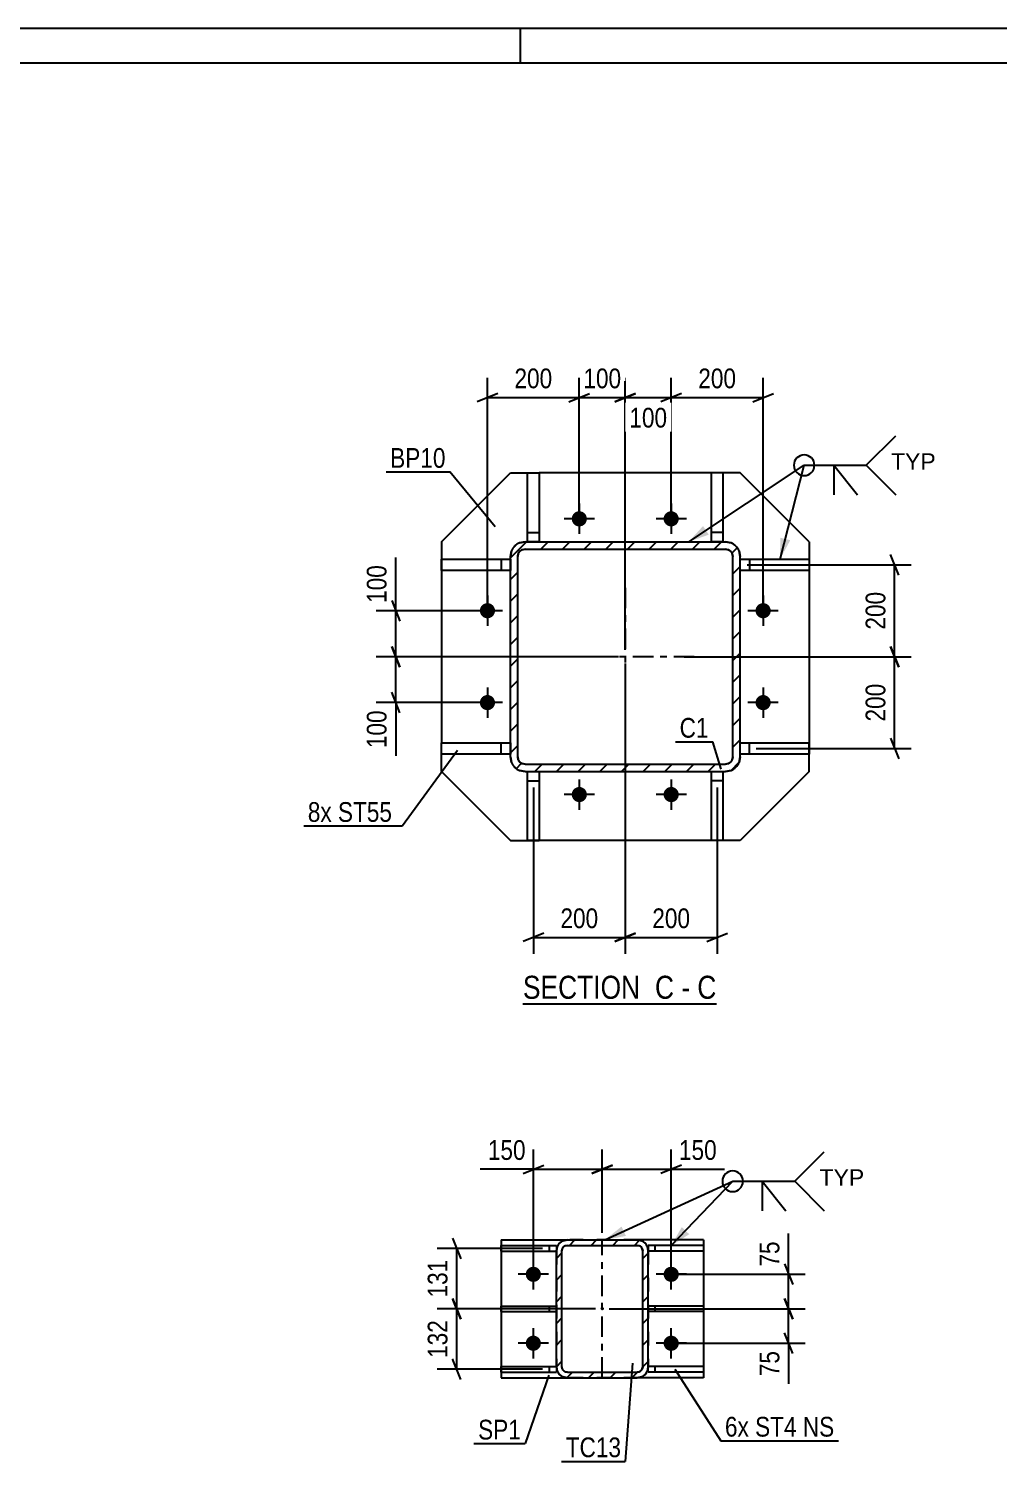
# Model space of a CAD drawing. Header units: millimetres. Extents: x 0 to 1189, y 0 to 841.
# Drawn here: x 907.6 to 1048.3, y 633.2 to 841 of the extents above; entities that cross this region are included whole.
import ezdxf

# ---------------------------------------------------------------- set-up
doc = ezdxf.new("R2010")
doc.units = ezdxf.units.MM
doc.linetypes.add('DXK_LINE_DOT2', pattern=[3.9198, 1.9599, -1.9599])
doc.linetypes.add('DXK_LINE_DOT3', pattern=[5.9187, 2.979, -0.9799, 0.9799, -0.9799])
doc.styles.add('Arial', font='ARIAL.TTF', dxfattribs={"height": 0.2})
doc.styles.add('Arial Narrow', font='ARIALN.TTF', dxfattribs={"height": 0.2})

# ---------------------------------------------------------------- blocks, each defined once
blk = doc.blocks.new('Unknown-682122038-1161')
at = {"color": 5, "linetype": 'Continuous'}
for p, q in [((1189, 841), (0, 841)), ((979, 836), (979, 841)), ((1184, 836), (5, 836))]:
    blk.add_line(p, q, dxfattribs=at)
blk = doc.blocks.new('Unknown-682122038-14 - 23072')
at = {"color": 6, "linetype": 'Continuous'}
blk.add_line((979.34, 699.51), (1007.41, 699.51), dxfattribs=at)
at = {"color": 0, "linetype": 'Continuous'}
for points in [[(997.45, 700.26), (997.45, 703.76), (979.34, 703.76), (979.34, 700.26)], [(1001.27, 700.26), (1001.27, 703.76), (998.5, 703.76), (998.5, 700.26)], [(1003.59, 700.26), (1003.59, 703.76), (1002.32, 703.76), (1002.32, 700.26)], [(1007.41, 700.26), (1007.41, 703.76), (1004.64, 703.76), (1004.64, 700.26)]]:
    blk.add_wipeout(points, dxfattribs=at)
at = {"color": 7, "linetype": 'Continuous', "style": 'Arial Narrow'}
for s, p in [('SECTION ', (979.34, 700.26)), ('C', (998.5, 700.26)), ('C', (1004.64, 700.26)), ('-', (1002.32, 700.26))]:
    blk.add_text(s, height=3.34, dxfattribs=at).set_placement(p)
blk = doc.blocks.new('Part-682122038-23092 - 23072')
at = {"color": 2, "linetype": 'Continuous'}
for p, q in [((1006.69, 723.23), (1006.69, 733.23)), ((1008.35, 731.89), (1006.69, 731.89)), ((1008.35, 733.23), (1008.35, 723.23)), ((1008.35, 723.23), (1006.69, 723.23))]:
    blk.add_line(p, q, dxfattribs=at)
at = {"color": 7, "linetype": 'DXK_LINE_DOT2'}
blk.add_line((1006.69, 733.23), (1008.35, 733.23), dxfattribs=at)
blk = doc.blocks.new('Part-682122038-23093 - 23072')
at = {"color": 2, "linetype": 'Continuous'}
for p, q in [((980.02, 723.23), (980.02, 733.23)), ((980.02, 731.89), (981.69, 731.89)), ((981.69, 733.23), (981.69, 723.23)), ((981.69, 723.23), (980.02, 723.23))]:
    blk.add_line(p, q, dxfattribs=at)
at = {"color": 7, "linetype": 'DXK_LINE_DOT2'}
blk.add_line((980.02, 733.23), (981.69, 733.23), dxfattribs=at)
blk = doc.blocks.new('Part-682122038-23094 - 23072')
at = {"color": 2, "linetype": 'Continuous'}
for p, q in [((1006.69, 766.56), (1006.69, 776.56)), ((1008.35, 776.56), (1006.69, 776.56)), ((1008.35, 776.56), (1008.35, 766.56)), ((1008.35, 767.89), (1006.69, 767.89))]:
    blk.add_line(p, q, dxfattribs=at)
at = {"color": 7, "linetype": 'DXK_LINE_DOT2'}
blk.add_line((1008.35, 766.56), (1006.69, 766.56), dxfattribs=at)
blk = doc.blocks.new('Part-682122038-23095 - 23072')
at = {"color": 2, "linetype": 'Continuous'}
for p, q in [((980.02, 766.56), (980.02, 776.56)), ((980.02, 776.56), (981.69, 776.56)), ((981.69, 776.56), (981.69, 766.56)), ((980.02, 767.89), (981.69, 767.89))]:
    blk.add_line(p, q, dxfattribs=at)
at = {"color": 7, "linetype": 'DXK_LINE_DOT2'}
blk.add_line((981.69, 766.56), (980.02, 766.56), dxfattribs=at)
blk = doc.blocks.new('Part-682122038-23096 - 23072')
at = {"color": 2, "linetype": 'Continuous'}
for p, q in [((967.52, 762.39), (967.52, 764.06)), ((967.52, 764.06), (977.52, 764.06)), ((976.19, 764.06), (976.19, 762.39)), ((977.52, 762.39), (967.52, 762.39))]:
    blk.add_line(p, q, dxfattribs=at)
at = {"color": 7, "linetype": 'DXK_LINE_DOT2'}
blk.add_line((977.52, 764.06), (977.52, 762.39), dxfattribs=at)
blk = doc.blocks.new('Part-682122038-23097 - 23072')
at = {"color": 2, "linetype": 'Continuous'}
for p, q in [((967.52, 735.73), (967.52, 737.39)), ((967.52, 737.39), (977.52, 737.39)), ((976.19, 735.73), (976.19, 737.39)), ((977.52, 735.73), (967.52, 735.73))]:
    blk.add_line(p, q, dxfattribs=at)
at = {"color": 7, "linetype": 'DXK_LINE_DOT2'}
blk.add_line((977.52, 737.39), (977.52, 735.73), dxfattribs=at)
blk = doc.blocks.new('Part-682122038-23098 - 23072')
at = {"color": 2, "linetype": 'Continuous'}
for p, q in [((1010.85, 764.06), (1020.85, 764.06)), ((1012.19, 764.06), (1012.19, 762.39)), ((1020.85, 764.06), (1020.85, 762.39)), ((1020.85, 762.39), (1010.85, 762.39))]:
    blk.add_line(p, q, dxfattribs=at)
at = {"color": 7, "linetype": 'DXK_LINE_DOT2'}
blk.add_line((1010.85, 762.39), (1010.85, 764.06), dxfattribs=at)
blk = doc.blocks.new('Part-682122038-23099 - 23072')
at = {"color": 2, "linetype": 'Continuous'}
for p, q in [((1010.85, 737.39), (1020.85, 737.39)), ((1012.19, 735.73), (1012.19, 737.39)), ((1020.85, 737.39), (1020.85, 735.73)), ((1020.85, 735.73), (1010.85, 735.73))]:
    blk.add_line(p, q, dxfattribs=at)
at = {"color": 7, "linetype": 'DXK_LINE_DOT2'}
blk.add_line((1010.85, 735.73), (1010.85, 737.39), dxfattribs=at)
blk = doc.blocks.new('Part-682122038-23132 - 23072')
at = {"color": 2, "linetype": 'Continuous'}
for p, q in [((967.52, 766.56), (977.52, 776.56)), ((977.52, 776.56), (980.02, 776.56)), ((1006.69, 776.56), (981.69, 776.56)), ((1010.85, 776.56), (1008.35, 776.56)), ((1020.85, 766.56), (1010.85, 776.56)), ((967.52, 766.56), (967.52, 764.06)), ((1020.85, 766.56), (1020.85, 764.06)), ((967.52, 762.39), (967.52, 737.39)), ((1020.85, 762.39), (1020.85, 737.39)), ((967.52, 733.23), (967.52, 735.73)), ((1020.85, 733.23), (1020.85, 735.73)), ((967.52, 733.23), (977.52, 723.23)), ((1020.85, 733.23), (1010.85, 723.23)), ((977.52, 723.23), (980.02, 723.23)), ((1006.69, 723.23), (981.69, 723.23)), ((1010.85, 723.23), (1008.35, 723.23))]:
    blk.add_line(p, q, dxfattribs=at)
at = {"color": 7, "linetype": 'DXK_LINE_DOT2'}
for p, q in [((980.02, 776.56), (981.69, 776.56)), ((1008.35, 776.56), (1006.69, 776.56)), ((967.52, 764.06), (967.52, 762.39)), ((1020.85, 764.06), (1020.85, 762.39)), ((967.52, 735.73), (967.52, 737.39)), ((1020.85, 735.73), (1020.85, 737.39)), ((980.02, 723.23), (981.69, 723.23)), ((1008.35, 723.23), (1006.69, 723.23))]:
    blk.add_line(p, q, dxfattribs=at)
blk = doc.blocks.new('Part-682122038-23134 - 23072')
at = {"linetype": 'Continuous'}
h = blk.add_hatch(dxfattribs=at)
h.set_pattern_fill('', scale=0.7, style=0, pattern_type=0)
h.set_pattern_definition([(45, (1009.5362, 733.3906), (-1.57154, 1.57154), [])])
h.paths.add_polyline_path([(1008.72, 733.23), (1009.54, 733.39), (1010.23, 733.85), (1010.69, 734.55), (1010.85, 735.36), (1010.85, 764.43), (1010.69, 765.24), (1010.23, 765.94), (1009.54, 766.4), (1008.72, 766.56), (979.65, 766.56), (978.84, 766.4), (978.14, 765.94), (977.68, 765.24), (977.52, 764.43), (977.52, 735.36), (977.68, 734.55), (978.14, 733.85), (978.84, 733.39), (979.65, 733.23)])
h.paths.add_polyline_path([(979.24, 734.38), (978.9, 734.61), (978.67, 734.95), (978.59, 735.36), (978.59, 764.43), (978.67, 764.84), (978.9, 765.18), (979.24, 765.41), (979.65, 765.49), (1008.72, 765.49), (1009.13, 765.41), (1009.47, 765.18), (1009.71, 764.84), (1009.79, 764.43), (1009.79, 735.36), (1009.71, 734.95), (1009.47, 734.61), (1009.13, 734.38), (1008.72, 734.29), (979.65, 734.29)])
at = {"color": 7, "linetype": 'DXK_LINE_DOT2'}
for p, q in [((977.52, 764.43), (977.68, 765.24)), ((978.84, 766.4), (979.65, 766.56)), ((979.65, 765.49), (979.24, 765.41)), ((979.65, 766.56), (1008.72, 766.56)), ((979.65, 765.49), (1008.72, 765.49)), ((1008.72, 766.56), (1009.54, 766.4)), ((1009.13, 765.41), (1008.72, 765.49)), ((1010.69, 765.24), (1010.85, 764.43)), ((977.52, 735.36), (977.52, 764.43)), ((978.67, 764.84), (978.59, 764.43)), ((978.59, 735.36), (978.59, 764.43)), ((1009.79, 764.43), (1009.71, 764.84)), ((1009.79, 735.36), (1009.79, 764.43)), ((1010.85, 735.36), (1010.85, 764.43)), ((977.68, 734.55), (977.52, 735.36)), ((978.59, 735.36), (978.67, 734.95)), ((979.24, 734.38), (979.65, 734.29)), ((979.65, 734.29), (1008.72, 734.29)), ((1008.72, 734.29), (1009.13, 734.38)), ((1009.71, 734.95), (1009.79, 735.36)), ((1010.85, 735.36), (1010.69, 734.55)), ((979.65, 733.23), (978.84, 733.39)), ((979.65, 733.23), (1008.72, 733.23)), ((1009.54, 733.39), (1008.72, 733.23))]:
    blk.add_line(p, q, dxfattribs=at)
at = {"color": 2, "linetype": 'Continuous'}
for p, q in [((977.68, 765.24), (977.52, 764.43)), ((979.65, 766.56), (978.84, 766.4)), ((979.24, 765.41), (979.65, 765.49)), ((979.65, 766.56), (1008.72, 766.56)), ((979.65, 765.49), (1008.72, 765.49)), ((1009.54, 766.4), (1008.72, 766.56)), ((1008.72, 765.49), (1009.13, 765.41)), ((1010.85, 764.43), (1010.69, 765.24)), ((977.52, 735.36), (977.52, 764.43)), ((978.59, 764.43), (978.67, 764.84)), ((978.59, 735.36), (978.59, 764.43)), ((1009.71, 764.84), (1009.79, 764.43)), ((1009.79, 735.36), (1009.79, 764.43)), ((1010.85, 735.36), (1010.85, 764.43)), ((977.52, 735.36), (977.68, 734.55)), ((978.67, 734.95), (978.59, 735.36)), ((979.65, 734.29), (979.24, 734.38)), ((979.65, 734.29), (1008.72, 734.29)), ((1009.13, 734.38), (1008.72, 734.29)), ((1009.79, 735.36), (1009.71, 734.95)), ((1010.69, 734.55), (1010.85, 735.36)), ((978.84, 733.39), (979.65, 733.23)), ((979.65, 733.23), (1008.72, 733.23)), ((1008.72, 733.23), (1009.54, 733.39))]:
    blk.add_line(p, q, dxfattribs=at)
at = {"color": 7, "linetype": 'DXK_LINE_DOT3'}
for p, q in [((994.19, 759.89), (994.19, 739.89)), ((1004.19, 749.89), (984.19, 749.89))]:
    blk.add_line(p, q, dxfattribs=at)
at = {"color": 7, "linetype": 'DXK_LINE_DOT2'}
for centre, radius, start, end in [((979.65, 764.43), 2.13, 112.5, 157.5), ((979.65, 764.43), 1.07, 112.5, 157.5), ((1008.72, 764.43), 1.07, 22.5, 67.5), ((1008.72, 764.43), 2.13, 22.5, 67.5), ((979.65, 735.36), 2.13, 202.5, 247.5), ((979.65, 735.36), 1.07, 202.5, 247.5), ((1008.72, 735.36), 1.07, 292.5, 337.5), ((1008.72, 735.36), 2.13, 292.5, 337.5)]:
    blk.add_arc(centre, radius, start, end, dxfattribs=at)
at = {"color": 2, "linetype": 'Continuous'}
for centre, radius, start, end in [((979.65, 764.43), 2.13, 112.5, 157.5), ((979.65, 764.43), 1.07, 112.5, 157.5), ((1008.72, 764.43), 1.07, 22.5, 67.5), ((1008.72, 764.43), 2.13, 22.5, 67.5), ((979.65, 735.36), 2.13, 202.5, 247.5), ((979.65, 735.36), 1.07, 202.5, 247.5), ((1008.72, 735.36), 1.07, 292.5, 337.5), ((1008.72, 735.36), 2.13, 292.5, 337.5)]:
    blk.add_arc(centre, radius, start, end, dxfattribs=at)
blk = doc.blocks.new('Bolt-682122038-23180 - 23072')
at = {"linetype": 'Continuous'}
for points in [[(988.62, 769.89, -1), (986.42, 769.89, -1)], [(1001.95, 769.89, -1), (999.75, 769.89, -1)], [(975.29, 756.56, -1), (973.09, 756.56, -1)], [(1015.29, 756.56, -1), (1013.09, 756.56, -1)], [(975.29, 743.23, -1), (973.09, 743.23, -1)], [(1015.29, 743.23, -1), (1013.09, 743.23, -1)], [(988.62, 729.89, -1), (986.42, 729.89, -1)], [(1001.95, 729.89, -1), (999.75, 729.89, -1)]]:
    blk.add_hatch(color=1, dxfattribs=at).paths.add_polyline_path(points)
at = {"color": 1, "linetype": 'Continuous'}
for p, q in [((987.52, 772.09), (987.52, 767.69)), ((1000.85, 772.09), (1000.85, 767.69)), ((989.72, 769.89), (985.32, 769.89)), ((1003.05, 769.89), (998.65, 769.89)), ((974.19, 758.76), (974.19, 754.36)), ((1014.19, 758.76), (1014.19, 754.36)), ((976.39, 756.56), (971.99, 756.56)), ((1016.39, 756.56), (1011.99, 756.56)), ((974.19, 745.43), (974.19, 741.03)), ((1014.19, 745.43), (1014.19, 741.03)), ((976.39, 743.23), (971.99, 743.23)), ((1016.39, 743.23), (1011.99, 743.23)), ((987.52, 732.09), (987.52, 727.69)), ((1000.85, 732.09), (1000.85, 727.69)), ((989.72, 729.89), (985.32, 729.89)), ((1003.05, 729.89), (998.65, 729.89))]:
    blk.add_line(p, q, dxfattribs=at)
blk = doc.blocks.new('Part-682122038-23875 - 23844')
at = {"color": 2, "linetype": 'Continuous'}
for p, q in [((976.19, 654.89), (976.19, 655.69)), ((976.19, 655.69), (984.19, 655.69)), ((976.19, 654.89), (984.19, 654.89))]:
    blk.add_line(p, q, dxfattribs=at)
at = {"color": 7, "linetype": 'DXK_LINE_DOT2'}
for p, q in [((983.19, 654.89), (983.19, 655.69)), ((984.19, 655.69), (984.19, 654.89))]:
    blk.add_line(p, q, dxfattribs=at)
blk = doc.blocks.new('Part-682122038-23880 - 23844')
at = {"color": 2, "linetype": 'Continuous'}
for p, q in [((1005.52, 646.92), (997.52, 646.92)), ((997.52, 646.12), (997.52, 646.89)), ((1005.52, 646.92), (1005.52, 646.12)), ((1005.52, 646.12), (997.52, 646.12))]:
    blk.add_line(p, q, dxfattribs=at)
at = {"color": 7, "linetype": 'DXK_LINE_DOT2'}
for p, q in [((997.52, 646.89), (997.52, 646.92)), ((997.52, 646.92), (997.52, 646.89)), ((998.52, 646.12), (998.52, 646.92))]:
    blk.add_line(p, q, dxfattribs=at)
blk = doc.blocks.new('Part-682122038-23872 - 23844')
at = {"linetype": 'Continuous'}
h = blk.add_hatch(dxfattribs=at)
h.set_pattern_fill('', scale=0.7, style=0, pattern_type=0)
h.set_pattern_definition([(45, (984.1878, 646.8881), (-1.57154, 1.57154), [])])
h.paths.add_polyline_path([(984.19, 663.69), (984.19, 646.89), (984.31, 646.28), (984.66, 645.76), (985.18, 645.41), (985.79, 645.29), (995.92, 645.29), (996.53, 645.41), (997.05, 645.76), (997.4, 646.28), (997.52, 646.89), (997.52, 663.69), (997.4, 664.3), (997.05, 664.82), (996.53, 665.17), (995.92, 665.29), (985.79, 665.29), (985.18, 665.17), (984.66, 664.82), (984.31, 664.3)])
h.paths.add_polyline_path([(985.22, 664.25), (985.48, 664.43), (985.79, 664.49), (995.92, 664.49), (996.23, 664.43), (996.49, 664.25), (996.66, 663.99), (996.72, 663.69), (996.72, 646.89), (996.66, 646.58), (996.49, 646.32), (996.23, 646.15), (995.92, 646.09), (985.79, 646.09), (985.48, 646.15), (985.22, 646.32), (985.05, 646.58), (984.99, 646.89), (984.99, 663.69), (985.05, 663.99)])
blk.add_hatch(color=246, dxfattribs=at).paths.add_polyline_path([(990.85, 655.19, -1), (990.85, 655.39, -1)])
at = {"color": 7, "linetype": 'DXK_LINE_DOT2'}
for p, q in [((985.18, 665.17), (985.79, 665.29)), ((985.79, 665.29), (995.92, 665.29)), ((995.92, 665.29), (996.53, 665.17)), ((984.19, 663.69), (984.31, 664.3)), ((984.19, 663.69), (984.19, 646.89)), ((985.05, 663.99), (984.99, 663.69)), ((984.99, 646.89), (984.99, 663.69)), ((985.79, 664.49), (985.48, 664.43)), ((985.79, 664.49), (995.92, 664.49)), ((996.23, 664.43), (995.92, 664.49)), ((996.72, 663.69), (996.66, 663.99)), ((996.72, 646.89), (996.72, 663.69)), ((997.4, 664.3), (997.52, 663.69)), ((997.52, 663.69), (997.52, 646.89)), ((984.31, 646.28), (984.19, 646.89)), ((984.99, 646.89), (985.05, 646.58)), ((996.66, 646.58), (996.72, 646.89)), ((997.52, 646.89), (997.4, 646.28)), ((985.79, 645.29), (985.18, 645.41)), ((985.48, 646.15), (985.79, 646.09)), ((985.79, 646.09), (995.92, 646.09)), ((985.79, 645.29), (995.92, 645.29)), ((995.92, 646.09), (996.23, 646.15)), ((996.53, 645.41), (995.92, 645.29))]:
    blk.add_line(p, q, dxfattribs=at)
at = {"color": 2, "linetype": 'Continuous'}
for p, q in [((985.79, 665.29), (985.18, 665.17)), ((985.79, 665.29), (995.92, 665.29)), ((996.53, 665.17), (995.92, 665.29)), ((984.31, 664.3), (984.19, 663.69)), ((984.19, 646.89), (984.19, 663.69)), ((984.99, 663.69), (985.05, 663.99)), ((984.99, 646.89), (984.99, 663.69)), ((985.48, 664.43), (985.79, 664.49)), ((985.79, 664.49), (995.92, 664.49)), ((995.92, 664.49), (996.23, 664.43)), ((996.66, 663.99), (996.72, 663.69)), ((996.72, 646.89), (996.72, 663.69)), ((997.52, 663.69), (997.4, 664.3)), ((997.52, 646.89), (997.52, 663.69)), ((984.19, 646.89), (984.31, 646.28)), ((985.05, 646.58), (984.99, 646.89)), ((996.72, 646.89), (996.66, 646.58)), ((997.4, 646.28), (997.52, 646.89)), ((985.18, 645.41), (985.79, 645.29)), ((985.79, 646.09), (985.48, 646.15)), ((985.79, 646.09), (995.92, 646.09)), ((985.79, 645.29), (995.92, 645.29)), ((996.23, 646.15), (995.92, 646.09)), ((995.92, 645.29), (996.53, 645.41))]:
    blk.add_line(p, q, dxfattribs=at)
at = {"color": 7, "linetype": 'DXK_LINE_DOT3'}
blk.add_line((990.85, 655.29), (990.85, 655.29), dxfattribs=at)
at = {"color": 246, "linetype": 'DXK_LINE_DOT2'}
blk.add_line((990.85, 655.29), (990.85, 655.29), dxfattribs=at)
at = {"color": 246, "linetype": 'Continuous'}
blk.add_circle((990.85, 655.29), 0.1, dxfattribs=at)
at = {"color": 7, "linetype": 'DXK_LINE_DOT2'}
for centre, radius, start, end in [((985.79, 663.69), 1.6, 112.5, 157.5), ((995.92, 663.69), 1.6, 22.5, 67.5), ((985.79, 663.69), 0.8, 112.5, 157.5), ((995.92, 663.69), 0.8, 22.5, 67.5), ((985.79, 646.89), 0.8, 202.5, 247.5), ((995.92, 646.89), 0.8, 292.5, 337.5), ((985.79, 646.89), 1.6, 202.5, 247.5), ((995.92, 646.89), 1.6, 292.5, 337.5)]:
    blk.add_arc(centre, radius, start, end, dxfattribs=at)
at = {"color": 2, "linetype": 'Continuous'}
for centre, radius, start, end in [((985.79, 663.69), 1.6, 112.5, 157.5), ((995.92, 663.69), 1.6, 22.5, 67.5), ((985.79, 663.69), 0.8, 112.5, 157.5), ((995.92, 663.69), 0.8, 22.5, 67.5), ((985.79, 646.89), 0.8, 202.5, 247.5), ((995.92, 646.89), 0.8, 292.5, 337.5), ((985.79, 646.89), 1.6, 202.5, 247.5), ((995.92, 646.89), 1.6, 292.5, 337.5)]:
    blk.add_arc(centre, radius, start, end, dxfattribs=at)
blk = doc.blocks.new('Part-682122038-23874 - 23844')
at = {"color": 2, "linetype": 'Continuous'}
for p, q in [((976.19, 665.29), (976.19, 645.29)), ((976.19, 665.29), (985.79, 665.29)), ((1005.52, 665.29), (995.92, 665.29)), ((1005.52, 665.29), (1005.52, 645.29)), ((976.19, 645.29), (985.79, 645.29)), ((1005.52, 645.29), (995.92, 645.29))]:
    blk.add_line(p, q, dxfattribs=at)
at = {"color": 7, "linetype": 'DXK_LINE_DOT2'}
for p, q in [((995.92, 665.29), (985.79, 665.29)), ((995.92, 645.29), (985.79, 645.29))]:
    blk.add_line(p, q, dxfattribs=at)
at = {"color": 7, "linetype": 'DXK_LINE_DOT3'}
blk.add_line((990.85, 645.29), (990.85, 665.29), dxfattribs=at)
blk = doc.blocks.new('Part-682122038-23876 - 23844')
at = {"color": 2, "linetype": 'Continuous'}
for p, q in [((976.19, 663.65), (976.19, 664.45)), ((976.19, 664.45), (984.19, 664.45)), ((976.19, 663.65), (984.19, 663.65)), ((984.19, 664.45), (984.19, 663.69))]:
    blk.add_line(p, q, dxfattribs=at)
at = {"color": 7, "linetype": 'DXK_LINE_DOT2'}
for p, q in [((983.19, 663.65), (983.19, 664.45)), ((984.19, 663.69), (984.19, 663.65))]:
    blk.add_line(p, q, dxfattribs=at)
blk = doc.blocks.new('Part-682122038-23877 - 23844')
at = {"color": 2, "linetype": 'Continuous'}
for p, q in [((976.19, 646.12), (976.19, 646.92)), ((976.19, 646.92), (984.19, 646.92)), ((984.19, 646.89), (984.19, 646.12)), ((976.19, 646.12), (984.19, 646.12))]:
    blk.add_line(p, q, dxfattribs=at)
at = {"color": 7, "linetype": 'DXK_LINE_DOT2'}
for p, q in [((983.19, 646.12), (983.19, 646.92)), ((984.19, 646.89), (984.19, 646.92)), ((984.19, 646.92), (984.19, 646.89))]:
    blk.add_line(p, q, dxfattribs=at)
blk = doc.blocks.new('Part-682122038-23878 - 23844')
at = {"color": 2, "linetype": 'Continuous'}
for p, q in [((1005.52, 655.69), (997.52, 655.69)), ((1005.52, 654.89), (997.52, 654.89)), ((1005.52, 655.69), (1005.52, 654.89))]:
    blk.add_line(p, q, dxfattribs=at)
at = {"color": 7, "linetype": 'DXK_LINE_DOT2'}
for p, q in [((997.52, 655.69), (997.52, 654.89)), ((998.52, 654.89), (998.52, 655.69))]:
    blk.add_line(p, q, dxfattribs=at)
blk = doc.blocks.new('Part-682122038-23879 - 23844')
at = {"color": 2, "linetype": 'Continuous'}
for p, q in [((1005.52, 664.45), (997.52, 664.45)), ((997.52, 664.45), (997.52, 663.69)), ((1005.52, 663.65), (997.52, 663.65)), ((1005.52, 664.45), (1005.52, 663.65))]:
    blk.add_line(p, q, dxfattribs=at)
at = {"color": 7, "linetype": 'DXK_LINE_DOT2'}
for p, q in [((997.52, 663.69), (997.52, 663.65)), ((998.52, 663.65), (998.52, 664.45))]:
    blk.add_line(p, q, dxfattribs=at)
blk = doc.blocks.new('Bolt-682122038-23946 - 23844')
at = {"linetype": 'Continuous'}
for points in [[(979.75, 660.29, -1), (981.95, 660.29, -1)], [(999.75, 660.29, -1), (1001.95, 660.29, -1)], [(979.75, 650.29, -1), (981.95, 650.29, -1)], [(999.75, 650.29, -1), (1001.95, 650.29, -1)]]:
    blk.add_hatch(color=1, dxfattribs=at).paths.add_polyline_path(points)
at = {"color": 1, "linetype": 'Continuous'}
for p, q in [((980.85, 658.09), (980.85, 662.49)), ((1000.85, 658.09), (1000.85, 662.49)), ((983.05, 660.29), (978.65, 660.29)), ((1003.05, 660.29), (998.65, 660.29)), ((980.85, 648.09), (980.85, 652.49)), ((1000.85, 648.09), (1000.85, 652.49)), ((983.05, 650.29), (978.65, 650.29)), ((1003.05, 650.29), (998.65, 650.29))]:
    blk.add_line(p, q, dxfattribs=at)
blk = doc.blocks.new('StraightDimension-682122038-81509 - 23072')
at = {"color": 7, "linetype": 'Continuous'}
for p, q in [((1000.85, 770.89), (1000.85, 790.33)), ((1014.19, 757.56), (1014.19, 790.33)), ((1002.35, 788.08), (999.35, 786.88)), ((1012.69, 786.88), (1015.69, 788.08)), ((1000.85, 787.48), (1014.19, 787.48))]:
    blk.add_line(p, q, dxfattribs=at)
at = {"color": 0}
blk.add_wipeout([(1010.86, 788.23), (1010.86, 792.43), (1004.18, 792.43), (1004.18, 788.23)], dxfattribs=at)
at = {"color": 3, "style": 'Arial Narrow'}
blk.add_text('200', height=2.863, dxfattribs=at).set_placement((1004.78, 788.83))
blk = doc.blocks.new('StraightDimension-682122038-23586 - 23072')
at = {"color": 7, "linetype": 'Continuous'}
for p, q in [((994.19, 748.89), (994.19, 706.76)), ((980.85, 730.89), (980.85, 706.76)), ((982.35, 709.76), (979.35, 708.56)), ((980.85, 709.16), (994.19, 709.16)), ((992.69, 708.56), (995.69, 709.76))]:
    blk.add_line(p, q, dxfattribs=at)
at = {"color": 0}
blk.add_wipeout([(990.86, 709.91), (990.86, 714.11), (984.18, 714.11), (984.18, 709.91)], dxfattribs=at)
at = {"color": 3, "style": 'Arial Narrow'}
blk.add_text('200', height=2.863, dxfattribs=at).set_placement((984.78, 710.51))
blk = doc.blocks.new('StraightDimension-682122038-81511 - 23072')
at = {"color": 7, "linetype": 'Continuous'}
for p, q in [((987.52, 770.89), (987.52, 790.33)), ((994.19, 750.89), (994.19, 790.33)), ((986.02, 786.88), (989.02, 788.08)), ((995.69, 788.08), (992.69, 786.88)), ((987.52, 787.48), (994.19, 787.48))]:
    blk.add_line(p, q, dxfattribs=at)
at = {"color": 0}
blk.add_wipeout([(994.2, 788.23), (994.2, 792.43), (987.51, 792.43), (987.51, 788.23)], dxfattribs=at)
at = {"color": 3, "style": 'Arial Narrow'}
blk.add_text('100', height=2.863, dxfattribs=at).set_placement((988.11, 788.83))
blk = doc.blocks.new('StraightDimension-682122038-23622 - 23072')
at = {"color": 7, "linetype": 'Continuous'}
for p, q in [((1011.85, 763.23), (1035.67, 763.23)), ((1033.87, 761.73), (1032.67, 764.73)), ((1033.27, 749.89), (1033.27, 763.23)), ((1032.67, 751.39), (1033.87, 748.39)), ((1002.74, 749.89), (1035.67, 749.89))]:
    blk.add_line(p, q, dxfattribs=at)
at = {"color": 0}
blk.add_wipeout([(1032.52, 759.9), (1028.32, 759.9), (1028.32, 753.22), (1032.52, 753.22)], dxfattribs=at)
at = {"color": 3, "style": 'Arial Narrow'}
blk.add_text('200', height=2.863, rotation=90.0002, dxfattribs=at).set_placement((1031.92, 753.82))
blk = doc.blocks.new('StraightDimension-682122038-23422 - 23072')
at = {"color": 7, "linetype": 'Continuous'}
for p, q in [((973.19, 756.56), (958.05, 756.56)), ((960.3, 758.06), (961.5, 755.06)), ((960.9, 749.89), (960.9, 756.56)), ((961.5, 748.39), (960.3, 751.39)), ((993.19, 749.89), (958.05, 749.89))]:
    blk.add_line(p, q, dxfattribs=at)
at = {"color": 0}
blk.add_wipeout([(960.15, 763.77), (955.95, 763.77), (955.95, 757.09), (960.15, 757.09)], dxfattribs=at)
at = {"color": 7, "linetype": 'Continuous'}
blk.add_line((960.9, 756.56), (960.9, 764.3), dxfattribs=at)
blk.add_line((960.9, 756.56), (960.9, 764.3), dxfattribs=at)
at = {"color": 3, "style": 'Arial Narrow'}
blk.add_text('100', height=2.863, rotation=90.0002, dxfattribs=at).set_placement((959.55, 757.69))
blk = doc.blocks.new('StraightDimension-682122038-23423 - 23072')
at = {"color": 7, "linetype": 'Continuous'}
for p, q in [((960.3, 751.39), (961.5, 748.39)), ((993.19, 749.89), (958.05, 749.89)), ((960.9, 743.23), (960.9, 749.89)), ((961.5, 741.73), (960.3, 744.73)), ((973.19, 743.23), (958.05, 743.23))]:
    blk.add_line(p, q, dxfattribs=at)
at = {"color": 0}
blk.add_wipeout([(960.15, 742.7), (955.95, 742.7), (955.95, 736.02), (960.15, 736.02)], dxfattribs=at)
at = {"color": 7, "linetype": 'Continuous'}
blk.add_line((960.9, 743.23), (960.9, 735.49), dxfattribs=at)
blk.add_line((960.9, 743.23), (960.9, 735.49), dxfattribs=at)
at = {"color": 3, "style": 'Arial Narrow'}
blk.add_text('100', height=2.863, rotation=90.0002, dxfattribs=at).set_placement((959.55, 736.62))
blk = doc.blocks.new('StraightDimension-682122038-23585 - 23072')
at = {"color": 7, "linetype": 'Continuous'}
for p, q in [((994.19, 748.89), (994.19, 706.76)), ((1007.52, 730.89), (1007.52, 706.76)), ((995.69, 709.76), (992.69, 708.56)), ((994.19, 709.16), (1007.52, 709.16)), ((1006.02, 708.56), (1009.02, 709.76))]:
    blk.add_line(p, q, dxfattribs=at)
at = {"color": 0}
blk.add_wipeout([(1004.2, 709.91), (1004.2, 714.11), (997.51, 714.11), (997.51, 709.91)], dxfattribs=at)
at = {"color": 3, "style": 'Arial Narrow'}
blk.add_text('200', height=2.863, dxfattribs=at).set_placement((998.11, 710.51))
blk = doc.blocks.new('StraightDimension-682122038-23623 - 23072')
at = {"color": 7, "linetype": 'Continuous'}
for p, q in [((1033.87, 748.39), (1032.67, 751.39)), ((1002.74, 749.89), (1035.67, 749.89)), ((1033.27, 736.56), (1033.27, 749.89)), ((1032.67, 738.06), (1033.87, 735.06)), ((1013.19, 736.56), (1035.67, 736.56))]:
    blk.add_line(p, q, dxfattribs=at)
at = {"color": 0}
blk.add_wipeout([(1032.52, 746.57), (1028.32, 746.57), (1028.32, 739.89), (1032.52, 739.89)], dxfattribs=at)
at = {"color": 3, "style": 'Arial Narrow'}
blk.add_text('200', height=2.863, rotation=90.0002, dxfattribs=at).set_placement((1031.92, 740.49))
blk = doc.blocks.new('StraightDimension-682122038-81510 - 23072')
at = {"color": 7, "linetype": 'Continuous'}
for p, q in [((994.19, 750.89), (994.19, 789.88)), ((1000.85, 770.89), (1000.85, 789.88)), ((992.69, 786.88), (995.69, 788.08)), ((1002.35, 788.08), (999.35, 786.88)), ((994.19, 787.48), (1000.85, 787.48))]:
    blk.add_line(p, q, dxfattribs=at)
at = {"color": 0}
blk.add_wipeout([(1000.86, 782.53), (1000.86, 786.73), (994.18, 786.73), (994.18, 782.53)], dxfattribs=at)
at = {"color": 3, "style": 'Arial Narrow'}
blk.add_text('100', height=2.863, dxfattribs=at).set_placement((994.78, 783.13))
blk = doc.blocks.new('StraightDimension-682122038-81512 - 23072')
at = {"color": 7, "linetype": 'Continuous'}
for p, q in [((974.19, 757.56), (974.19, 790.33)), ((987.52, 770.89), (987.52, 790.33)), ((975.69, 788.08), (972.69, 786.88)), ((986.02, 786.88), (989.02, 788.08)), ((974.19, 787.48), (987.52, 787.48))]:
    blk.add_line(p, q, dxfattribs=at)
at = {"color": 0}
blk.add_wipeout([(984.2, 788.23), (984.2, 792.43), (977.51, 792.43), (977.51, 788.23)], dxfattribs=at)
at = {"color": 3, "style": 'Arial Narrow'}
blk.add_text('200', height=2.863, dxfattribs=at).set_placement((978.11, 788.83))
blk = doc.blocks.new('StraightDimension-682122038-84582 - 23844')
at = {"color": 7, "linetype": 'Continuous'}
for p, q in [((1017.29, 656.79), (1018.49, 653.79)), ((991.85, 655.29), (1020.29, 655.29)), ((1017.89, 650.29), (1017.89, 655.29)), ((1018.49, 648.79), (1017.29, 651.79)), ((1001.85, 650.29), (1020.29, 650.29))]:
    blk.add_line(p, q, dxfattribs=at)
at = {"color": 0}
blk.add_wipeout([(1017.14, 649.76), (1012.94, 649.76), (1012.94, 644.91), (1017.14, 644.91)], dxfattribs=at)
at = {"color": 7, "linetype": 'Continuous'}
blk.add_line((1017.89, 650.29), (1017.89, 644.38), dxfattribs=at)
blk.add_line((1017.89, 650.29), (1017.89, 644.38), dxfattribs=at)
at = {"color": 3, "style": 'Arial Narrow'}
blk.add_text('75', height=2.863, rotation=90.0002, dxfattribs=at).set_placement((1016.54, 645.51))
blk = doc.blocks.new('StraightDimension-682122038-24970 - 23844')
at = {"color": 7, "linetype": 'Continuous'}
for p, q in [((969.14, 665.55), (970.34, 662.55)), ((982.19, 664.05), (966.89, 664.05)), ((969.74, 655.29), (969.74, 664.05)), ((970.34, 653.79), (969.14, 656.79)), ((989.85, 655.29), (966.89, 655.29))]:
    blk.add_line(p, q, dxfattribs=at)
at = {"color": 0}
blk.add_wipeout([(968.99, 663.01), (964.79, 663.01), (964.79, 656.33), (968.99, 656.33)], dxfattribs=at)
at = {"color": 3, "style": 'Arial Narrow'}
blk.add_text('131', height=2.863, rotation=90.0002, dxfattribs=at).set_placement((968.39, 656.93))
blk = doc.blocks.new('StraightDimension-682122038-24971 - 23844')
at = {"color": 7, "linetype": 'Continuous'}
for p, q in [((969.14, 656.79), (970.34, 653.79)), ((989.85, 655.29), (966.89, 655.29)), ((969.74, 646.52), (969.74, 655.29)), ((982.19, 646.52), (966.89, 646.52)), ((970.34, 645.02), (969.14, 648.02))]:
    blk.add_line(p, q, dxfattribs=at)
at = {"color": 0}
blk.add_wipeout([(968.99, 654.25), (964.79, 654.25), (964.79, 647.56), (968.99, 647.56)], dxfattribs=at)
at = {"color": 3, "style": 'Arial Narrow'}
blk.add_text('132', height=2.863, rotation=90.0002, dxfattribs=at).set_placement((968.39, 648.16))
blk = doc.blocks.new('StraightDimension-682122038-24979 - 23844')
at = {"color": 7, "linetype": 'Continuous'}
for p, q in [((990.85, 666.29), (990.85, 678.39)), ((1000.85, 661.29), (1000.85, 678.39)), ((989.35, 674.94), (992.35, 676.14)), ((990.85, 675.54), (1000.85, 675.54)), ((1002.35, 676.14), (999.35, 674.94))]:
    blk.add_line(p, q, dxfattribs=at)
at = {"color": 0}
blk.add_wipeout([(1008.06, 676.29), (1008.06, 680.49), (1001.38, 680.49), (1001.38, 676.29)], dxfattribs=at)
at = {"color": 7, "linetype": 'Continuous'}
blk.add_line((1000.85, 675.54), (1008.59, 675.54), dxfattribs=at)
blk.add_line((1000.85, 675.54), (1008.59, 675.54), dxfattribs=at)
at = {"color": 3, "style": 'Arial Narrow'}
blk.add_text('150', height=2.863, dxfattribs=at).set_placement((1001.98, 676.89))
blk = doc.blocks.new('StraightDimension-682122038-24980 - 23844')
at = {"color": 7, "linetype": 'Continuous'}
for p, q in [((980.85, 661.29), (980.85, 678.39)), ((990.85, 666.29), (990.85, 678.39)), ((979.35, 674.94), (982.35, 676.14)), ((980.85, 675.54), (990.85, 675.54)), ((992.35, 676.14), (989.35, 674.94))]:
    blk.add_line(p, q, dxfattribs=at)
at = {"color": 0}
blk.add_wipeout([(980.33, 676.29), (980.33, 680.49), (973.65, 680.49), (973.65, 676.29)], dxfattribs=at)
at = {"color": 7, "linetype": 'Continuous'}
blk.add_line((980.85, 675.54), (973.12, 675.54), dxfattribs=at)
blk.add_line((980.85, 675.54), (973.12, 675.54), dxfattribs=at)
at = {"color": 3, "style": 'Arial Narrow'}
blk.add_text('150', height=2.863, dxfattribs=at).set_placement((974.25, 676.89))
blk = doc.blocks.new('StraightDimension-682122038-84581 - 23844')
at = {"color": 7, "linetype": 'Continuous'}
for p, q in [((1017.29, 661.79), (1018.49, 658.79)), ((1001.85, 660.29), (1020.29, 660.29)), ((1017.89, 655.29), (1017.89, 660.29)), ((1018.49, 653.79), (1017.29, 656.79)), ((991.85, 655.29), (1020.29, 655.29))]:
    blk.add_line(p, q, dxfattribs=at)
at = {"color": 0}
blk.add_wipeout([(1017.14, 665.67), (1012.94, 665.67), (1012.94, 660.81), (1017.14, 660.81)], dxfattribs=at)
at = {"color": 7, "linetype": 'Continuous'}
blk.add_line((1017.89, 660.29), (1017.89, 666.19), dxfattribs=at)
blk.add_line((1017.89, 660.29), (1017.89, 666.19), dxfattribs=at)
at = {"color": 3, "style": 'Arial Narrow'}
blk.add_text('75', height=2.863, rotation=90.0002, dxfattribs=at).set_placement((1016.54, 661.41))
blk = doc.blocks.new('MarkSet-682122038-23231 - 23072')
at = {"color": 30, "linetype": 'Continuous'}
blk.add_line((969.86, 736.26), (961.85, 725.33), dxfattribs=at)
at = {"color": 0}
blk.add_wipeout([(951.6, 725.93), (951.6, 728.93), (948.13, 728.93), (948.13, 725.93)], dxfattribs=at)
blk.add_wipeout([(951.6, 725.93), (951.6, 728.93), (948.13, 728.93), (948.13, 725.93)], dxfattribs=at)
blk.add_wipeout([(960.35, 725.93), (960.35, 728.93), (952.5, 728.93), (952.5, 725.93)], dxfattribs=at)
blk.add_wipeout([(960.35, 725.93), (960.35, 728.93), (952.5, 728.93), (952.5, 725.93)], dxfattribs=at)
at = {"color": 30, "linetype": 'Continuous'}
blk.add_line((947.53, 725.33), (961.85, 725.33), dxfattribs=at)
at = {"color": 3, "style": 'Arial Narrow'}
for s, p in [('8x', (948.13, 725.93)), ('ST55', (952.5, 725.93))]:
    blk.add_text(s, height=2.863, dxfattribs=at).set_placement(p)
blk = doc.blocks.new('Mark-682122038-23243 - 23072')
at = {"color": 0}
blk.add_wipeout([(968.12, 777.29), (968.12, 780.29), (960.08, 780.29), (960.08, 777.29)], dxfattribs=at)
blk.add_wipeout([(968.12, 777.29), (968.12, 780.29), (960.08, 780.29), (960.08, 777.29)], dxfattribs=at)
at = {"color": 30, "linetype": 'Continuous'}
for p in [(959.48, 776.69), (975.33, 768.75)]:
    blk.add_line(p, (968.72, 776.69), dxfattribs=at)
at = {"color": 3, "style": 'Arial Narrow'}
blk.add_text('BP10', height=2.863, dxfattribs=at).set_placement((960.08, 777.29))
blk = doc.blocks.new('Mark-682122038-23246 - 23072')
at = {"color": 0}
blk.add_wipeout([(1006.27, 738.14), (1006.27, 741.14), (1002.07, 741.14), (1002.07, 738.14)], dxfattribs=at)
blk.add_wipeout([(1006.27, 738.14), (1006.27, 741.14), (1002.07, 741.14), (1002.07, 738.14)], dxfattribs=at)
at = {"color": 30, "linetype": 'Continuous'}
for p in [(1001.47, 737.54), (1008.08, 733.59)]:
    blk.add_line(p, (1006.87, 737.54), dxfattribs=at)
at = {"color": 3, "style": 'Arial Narrow'}
blk.add_text('C1', height=2.863, dxfattribs=at).set_placement((1002.07, 738.14))
blk = doc.blocks.new('WeldMark-682122038-24486 - 23072')
at = {"linetype": 'Continuous'}
for points in [[(1006.3, 767.59), (1003.39, 766.56), (1005.47, 768.84)], [(1018.12, 766.78), (1016.65, 764.06), (1016.67, 767.15)]]:
    blk.add_hatch(color=30, dxfattribs=at).paths.add_polyline_path(points)
at = {"color": 30, "linetype": 'Continuous'}
for p, q in [((1003.39, 766.56), (1020.14, 777.66)), ((1016.65, 764.06), (1020.14, 777.66)), ((1020.14, 777.66), (1029.14, 777.66))]:
    blk.add_line(p, q, dxfattribs=at)
at = {"color": 3, "linetype": 'Continuous'}
for q in [(1027.86, 773.38), (1024.43, 773.38)]:
    blk.add_line((1024.43, 777.66), q, dxfattribs=at)
for start, end in [(90, 270), (270, 90)]:
    blk.add_arc((1020.14, 777.66), 1.5, start, end, dxfattribs=at)
at = {"color": 0, "linetype": 'Continuous'}
blk.add_wipeout([(1039.22, 777.01), (1039.22, 779.51), (1032.74, 779.51), (1032.74, 777.01)], dxfattribs=at)
blk.add_wipeout([(1039.22, 777.01), (1039.22, 779.51), (1032.74, 779.51), (1032.74, 777.01)], dxfattribs=at)
at = {"color": 3, "linetype": 'Continuous'}
for q in [(1033.43, 781.95), (1033.43, 773.38)]:
    blk.add_line((1029.14, 777.66), q, dxfattribs=at)
at = {"color": 3, "linetype": 'Continuous', "style": 'Arial'}
blk.add_text('TYP', height=2.388, dxfattribs=at).set_placement((1032.74, 777.01))
blk = doc.blocks.new('MarkSet-682122038-23990 - 23844')
at = {"color": 0}
blk.add_wipeout([(1012.12, 636.75), (1012.12, 639.75), (1008.65, 639.75), (1008.65, 636.75)], dxfattribs=at)
blk.add_wipeout([(1012.12, 636.75), (1012.12, 639.75), (1008.65, 639.75), (1008.65, 636.75)], dxfattribs=at)
at = {"color": 30, "linetype": 'Continuous'}
blk.add_line((1001.36, 646.52), (1008.05, 636.15), dxfattribs=at)
at = {"color": 0}
blk.add_wipeout([(1019.05, 636.75), (1019.05, 639.75), (1013.02, 639.75), (1013.02, 636.75)], dxfattribs=at)
blk.add_wipeout([(1019.05, 636.75), (1019.05, 639.75), (1013.02, 639.75), (1013.02, 636.75)], dxfattribs=at)
at = {"color": 3, "style": 'Arial Narrow'}
blk.add_text('6x', height=2.863, dxfattribs=at).set_placement((1008.65, 636.75))
at = {"color": 0}
blk.add_wipeout([(1024.51, 636.75), (1024.51, 639.75), (1019.95, 639.75), (1019.95, 636.75)], dxfattribs=at)
blk.add_wipeout([(1024.51, 636.75), (1024.51, 639.75), (1019.95, 639.75), (1019.95, 636.75)], dxfattribs=at)
at = {"color": 30, "linetype": 'Continuous'}
blk.add_line((1008.05, 636.15), (1025.11, 636.15), dxfattribs=at)
at = {"color": 3, "style": 'Arial Narrow'}
for s, p in [('ST4', (1013.02, 636.75)), ('NS', (1019.95, 636.75))]:
    blk.add_text(s, height=2.863, dxfattribs=at).set_placement(p)
blk = doc.blocks.new('WeldMark-682122038-24590 - 23844')
at = {"linetype": 'Continuous'}
for points in [[(994.28, 665.86), (991.24, 665.29), (993.65, 667.22)], [(1003.47, 666.11), (1000.85, 664.45), (1002.38, 667.14)]]:
    blk.add_hatch(color=30, dxfattribs=at).paths.add_polyline_path(points)
at = {"color": 30, "linetype": 'Continuous'}
for p, q in [((991.24, 665.29), (1009.77, 673.79)), ((1000.85, 664.45), (1009.77, 673.79)), ((1009.77, 673.79), (1018.77, 673.79))]:
    blk.add_line(p, q, dxfattribs=at)
at = {"color": 3, "linetype": 'Continuous'}
for q in [(1017.48, 669.5), (1014.05, 669.5)]:
    blk.add_line((1014.05, 673.79), q, dxfattribs=at)
for start, end in [(90, 270), (270, 90)]:
    blk.add_arc((1009.77, 673.79), 1.5, start, end, dxfattribs=at)
at = {"color": 0, "linetype": 'Continuous'}
blk.add_wipeout([(1028.85, 673.14), (1028.85, 675.64), (1022.37, 675.64), (1022.37, 673.14)], dxfattribs=at)
blk.add_wipeout([(1028.85, 673.14), (1028.85, 675.64), (1022.37, 675.64), (1022.37, 673.14)], dxfattribs=at)
at = {"color": 3, "linetype": 'Continuous'}
for q in [(1023.05, 678.07), (1023.05, 669.5)]:
    blk.add_line((1018.77, 673.79), q, dxfattribs=at)
at = {"color": 3, "linetype": 'Continuous', "style": 'Arial'}
blk.add_text('TYP', height=2.388, dxfattribs=at).set_placement((1022.37, 673.14))
blk = doc.blocks.new('Mark-682122038-25055 - 23844')
at = {"color": 0}
blk.add_wipeout([(993.59, 633.76), (993.59, 636.76), (985.55, 636.76), (985.55, 633.76)], dxfattribs=at)
blk.add_wipeout([(993.59, 633.76), (993.59, 636.76), (985.55, 636.76), (985.55, 633.76)], dxfattribs=at)
at = {"color": 30, "linetype": 'Continuous'}
for p in [(995.25, 647.39), (984.95, 633.16)]:
    blk.add_line(p, (994.19, 633.16), dxfattribs=at)
at = {"color": 3, "style": 'Arial Narrow'}
blk.add_text('TC13', height=2.863, dxfattribs=at).set_placement((985.55, 633.76))
blk = doc.blocks.new('Mark-682122038-25058 - 23844')
at = {"color": 0}
blk.add_wipeout([(979.05, 636.33), (979.05, 639.33), (972.84, 639.33), (972.84, 636.33)], dxfattribs=at)
blk.add_wipeout([(979.05, 636.33), (979.05, 639.33), (972.84, 639.33), (972.84, 636.33)], dxfattribs=at)
at = {"color": 30, "linetype": 'Continuous'}
for p in [(983.09, 645.65), (972.24, 635.73)]:
    blk.add_line(p, (979.65, 635.73), dxfattribs=at)
at = {"color": 3, "style": 'Arial Narrow'}
blk.add_text('SP1', height=2.863, dxfattribs=at).set_placement((972.84, 636.33))

msp = doc.modelspace()

# ---------------------------------------------------------------- block references
for name in ['Unknown-682122038-1161', 'Part-682122038-23132 - 23072', 'Part-682122038-23095 - 23072', 'Part-682122038-23094 - 23072', 'Bolt-682122038-23180 - 23072', 'Part-682122038-23134 - 23072', 'Part-682122038-23096 - 23072', 'Part-682122038-23098 - 23072', 'Part-682122038-23097 - 23072', 'Part-682122038-23099 - 23072', 'Part-682122038-23093 - 23072', 'Part-682122038-23092 - 23072', 'Part-682122038-23874 - 23844', 'Part-682122038-23872 - 23844', 'Part-682122038-23876 - 23844', 'Part-682122038-23879 - 23844', 'Bolt-682122038-23946 - 23844', 'Part-682122038-23875 - 23844', 'Part-682122038-23878 - 23844', 'Part-682122038-23877 - 23844', 'Part-682122038-23880 - 23844']:
    msp.add_blockref(name, (0, 0))

# ---------------------------------------------------------------- next in the draw order: block references
for name in ['StraightDimension-682122038-81511 - 23072', 'StraightDimension-682122038-81509 - 23072', 'StraightDimension-682122038-23586 - 23072', 'Unknown-682122038-14 - 23072', 'StraightDimension-682122038-24970 - 23844', 'StraightDimension-682122038-84582 - 23844']:
    msp.add_blockref(name, (0, 0))

# ---------------------------------------------------------------- next in the draw order: block references
for name in ['StraightDimension-682122038-23422 - 23072', 'StraightDimension-682122038-23622 - 23072', 'StraightDimension-682122038-24979 - 23844', 'StraightDimension-682122038-24971 - 23844', 'MarkSet-682122038-23990 - 23844']:
    msp.add_blockref(name, (0, 0))

# ---------------------------------------------------------------- next in the draw order: block references
for name in ['StraightDimension-682122038-81512 - 23072', 'StraightDimension-682122038-23423 - 23072', 'StraightDimension-682122038-24980 - 23844', 'Mark-682122038-25055 - 23844', 'Mark-682122038-25058 - 23844']:
    msp.add_blockref(name, (0, 0))

# ---------------------------------------------------------------- next in the draw order: block references
for name in ['Mark-682122038-23243 - 23072', 'StraightDimension-682122038-23585 - 23072', 'MarkSet-682122038-23231 - 23072', 'StraightDimension-682122038-84581 - 23844']:
    msp.add_blockref(name, (0, 0))

# ---------------------------------------------------------------- next in the draw order: block references
for name in ['StraightDimension-682122038-23623 - 23072', 'WeldMark-682122038-24590 - 23844']:
    msp.add_blockref(name, (0, 0))

# ---------------------------------------------------------------- next in the draw order: block references
for name in ['StraightDimension-682122038-81510 - 23072', 'Mark-682122038-23246 - 23072']:
    msp.add_blockref(name, (0, 0))

# ---------------------------------------------------------------- next in the draw order: block references
msp.add_blockref('WeldMark-682122038-24486 - 23072', (0, 0))

doc.saveas('drawing.dxf')
